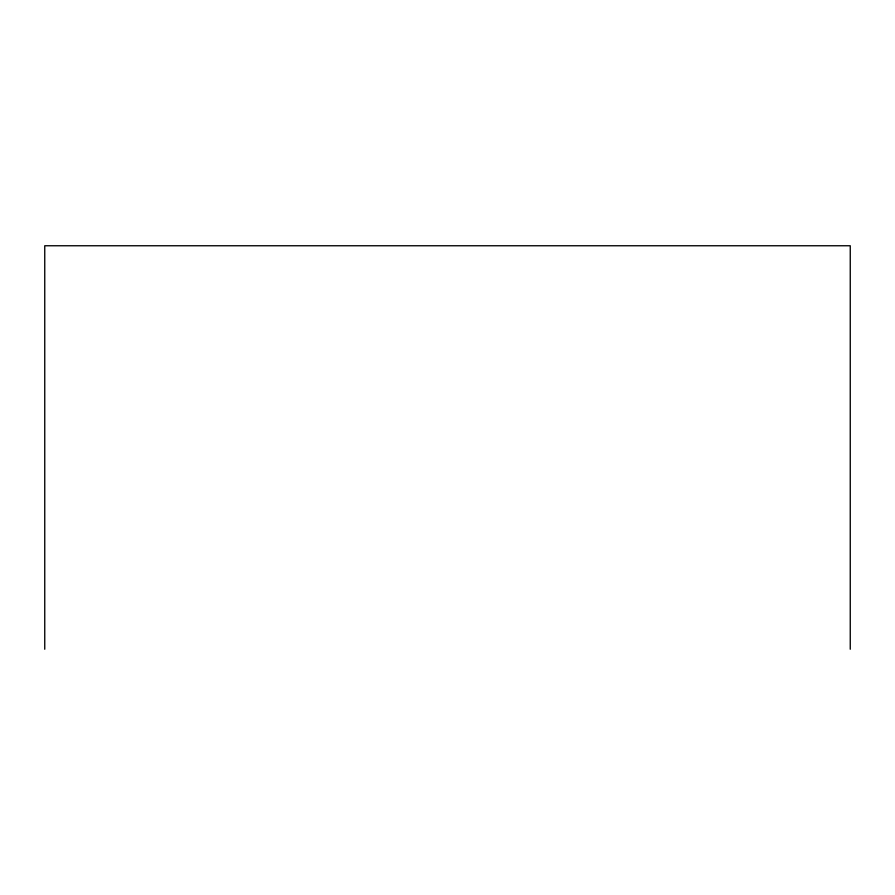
<?xml version="1.0" encoding="UTF-8"?>
<svg xmlns="http://www.w3.org/2000/svg" width="895" height="895" viewBox="0 0 895 895"><rect width="100%" height="100%" fill="white"/><g stroke="black" fill="none" stroke-linecap="round" stroke-linejoin="round"><path stroke-width="1.34" d="M850.25 649.244L850.25 245.756L44.75 245.756L44.75 649.244"/></g></svg>
